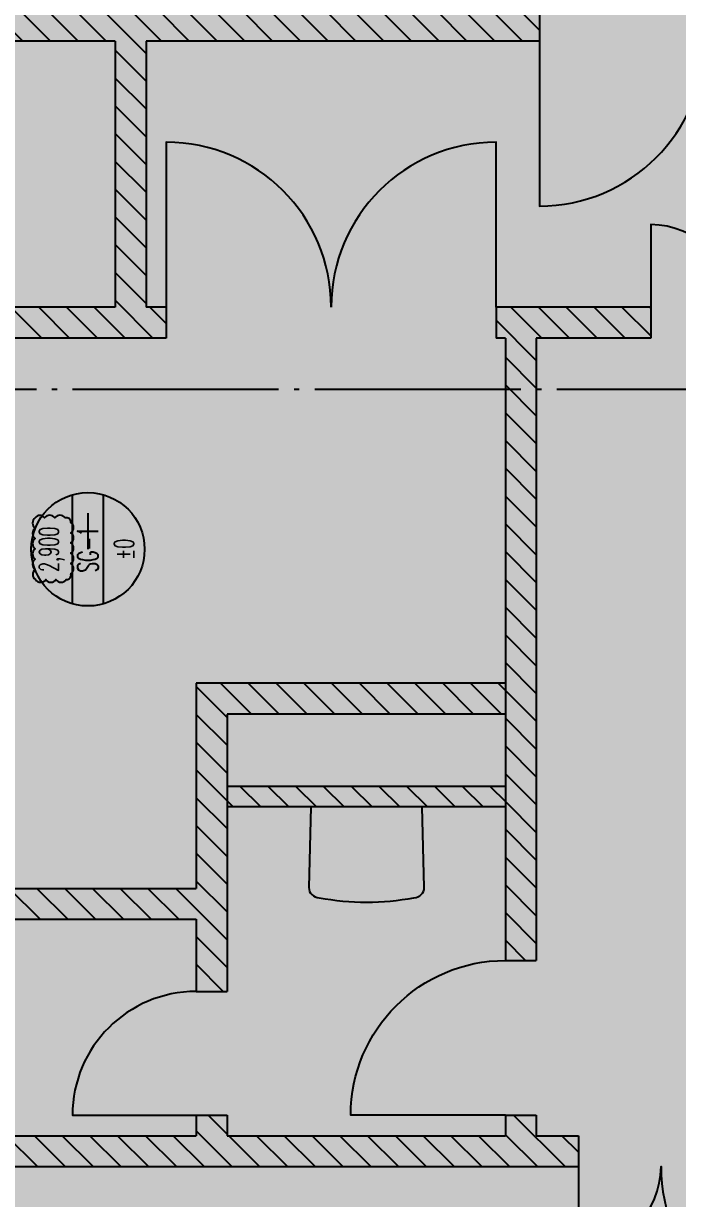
# Model space of a CAD drawing. Header units: millimetres. Extents: x -67913 to 128525, y -54442 to 63422.
# Drawn here: x 11788 to 14960, y 24226 to 29926 of the extents above; entities that cross this region are included whole.
import ezdxf
from ezdxf import colors
from ezdxf.entities.mleader import LeaderData, LeaderLine
from ezdxf.enums import TextEntityAlignment as Align
from ezdxf.math import Vec2, Vec3

# ---------------------------------------------------------------- set-up
doc = ezdxf.new("R2010")
doc.units = ezdxf.units.MM
doc.header["$LTSCALE"] = 500
doc.linetypes.add('AXIS', pattern=[2.35, 2, -0.15, 0.05, -0.15])
doc.layers.get('0').update_dxf_attribs({"plot": 0})
for name, color, linetype in [('020KijnSn', 1, 'AXIS'), ('143Hatch8', 5, 'Continuous'), ('143Solid8', 253, 'Continuous'), ('220Kabe9', 7, 'Continuous'), ('292Kigo', 8, 'Continuous'), ('330KattA9', 6, 'Continuous'), ('350Kigu', 4, 'Continuous'), ('391kigoHor', 10, 'Continuous')]:
    doc.layers.add(name, color=color, linetype=linetype)
doc.styles.get("Standard").update_dxf_attribs({"font": 'simplex.shx', "width": 0.7, "bigfont": 'extfont2.shx'})

# ---------------------------------------------------------------- blocks, each defined once
blk = doc.blocks.new('シンク')
for p, q in [((-270, 0), (-280, -390)), ((270, 0), (-270, 0)), ((280, -390), (270, 0))]:
    blk.add_line(p, q)
for centre, radius, start, end in [((-230, -390), 50, 180, 270), ((230, -390), 50, 270, 0), ((0, 761), 1222.9, 259.1591, 280.8409)]:
    blk.add_arc(centre, radius, start, end)
blk = doc.blocks.new('建具記号')
at = {"color": 0, "linetype": 'ByBlock', "lineweight": -2, "transparency": 16777216}
for p, q in [((-5.29, 1.5), (5.29, 1.5)), ((-5.29, -1.5), (5.29, -1.5))]:
    blk.add_line(p, q, dxfattribs=at)
at = {"color": 7, "linetype": 'ByBlock', "lineweight": -2, "transparency": 16777216}
blk.add_circle((0, 0), 5.5, dxfattribs=at)
at = {"color": 0, "linetype": 'ByBlock', "lineweight": -2, "transparency": 16777216, "width": 0.6}
for tag, height, p in [('建具寸法・高さH', 1.9, (0, 3.5)), ('建具番号', 2, (0, 0)), ('基準高さから建具下枠の上端までの高さ', 1.9, (0, -3.5)), ('特記事項（電気錠等）', 1.9, (0, -7))]:
    blk.add_attdef(tag, text='', height=height, dxfattribs=at).set_placement(p, align=Align.MIDDLE)

msp = doc.modelspace()

# ---------------------------------------------------------------- hatches: boundary and pattern name
at = {"layer": '143Hatch8', "linetype": 'Continuous'}
h = msp.add_hatch(dxfattribs=at)
h.set_pattern_fill('ANSI31', scale=30, angle=270)
h.paths.add_polyline_path([(22083.3761, 29840), (23198.7516, 30887.09), (23058.5, 31043), (23058.5, 31643), (23198.7516, 31797.91), (22083.3761, 32845), (17791.9571, 32845), (17658.5228, 32933.5793), (16603.0228, 33634.2643), (16603.0479, 33634.3001), (16500, 33702.0947), (15208.0429, 32845), (10923.1239, 32845), (9807.7484, 31797.91), (9948, 31643), (9948, 31043), (9807.7484, 30887.09), (10923.1239, 29840), (11230, 29840), (12232, 29840), (12232, 28550), (11380, 28550), (11380, 29840), (11230, 29840), (11230, 28550), (8275, 28550), (8275, 28400), (10550, 28400), (10550, 27765), (10700, 27765), (10700, 27775), (11375, 27775), (11375, 28400), (12480, 28400), (12480, 28550), (12382, 28550), (12382, 29840), (14290, 29840), (14290, 29990), (10982.5, 29990), (10050, 30865.4105), (10050, 31819.5895), (10982.5, 32695), (15400, 32695), (15400, 32850), (16500, 33580), (16544.5, 33550.685), (17600, 32850), (17600, 32695), (22024, 32695), (22956.5, 31819.5895), (22956.5, 30865.4105), (22024, 29990), (21479, 29990), (21179, 29990), (20879, 29990), (20579, 29990), (20279, 29990), (19929, 29990), (19929, 29840)])
h = msp.add_hatch(dxfattribs=at)
h.set_pattern_fill('ANSI31', scale=30, angle=270)
h.paths.add_polyline_path([(14275, 25380), (14275, 28400), (14830, 28400), (14830, 28550), (14080, 28550), (14080, 28400), (14125, 28400), (14125, 25380)])
h = msp.add_hatch(dxfattribs=at)
h.set_pattern_fill('ANSI31', scale=30, angle=270)
h.paths.add_polyline_path([(12775, 25230), (12775, 26125), (12775, 26225), (12775, 26575), (14125, 26575), (14125, 26725), (12625, 26725), (12625, 25730), (10700, 25730), (10700, 26985), (10550, 26985), (10550, 24380), (14480, 24380), (14480, 24530), (14275, 24530), (14275, 24630), (14125, 24630), (14125, 24530), (12775, 24530), (12775, 24630), (12625, 24630), (12625, 24530), (10700, 24530), (10700, 25580), (12625, 25580), (12625, 25230)])
h = msp.add_hatch(dxfattribs=at)
h.set_pattern_fill('ANSI31', scale=30, angle=270)
h.paths.add_polyline_path([(14125, 26125), (14125, 26225), (12775, 26225), (12775, 26125)])
at = {"layer": '143Solid8'}
h = msp.add_hatch(color=254, dxfattribs=at)
edge = h.paths.add_edge_path()
edge.add_line((10547.5, 11272.5), (10547.5, 28400))
edge.add_line((10547.5, 28400), (8275, 28400))
edge.add_line((8275, 28400), (8275, 28550))
edge.add_line((8275, 28550), (11230, 28550))
edge.add_line((11230, 28550), (11230, 29840))
edge.add_line((11230, 29840), (10923.1239, 29840))
edge.add_line((10923.1239, 29840), (9807.7484, 30887.09))
edge.add_line((9807.7484, 30887.09), (9948, 31043))
edge.add_line((9948, 31043), (9948, 31643))
edge.add_line((9948, 31643), (9807.7484, 31797.91))
edge.add_line((9807.7484, 31797.91), (10923.1239, 32845))
edge.add_line((10923.1239, 32845), (15208.0429, 32845))
edge.add_line((15208.0429, 32845), (16500, 33702.0947))
edge.add_line((16500, 33702.0947), (17791.9571, 32845))
edge.add_line((17791.9571, 32845), (22083.3761, 32845))
edge.add_line((22083.3761, 32845), (23198.7516, 31797.91))
edge.add_line((23198.7516, 31797.91), (23058.5, 31643))
edge.add_line((23058.5, 31643), (23058.5, 31043))
edge.add_line((23058.5, 31043), (23198.7516, 30887.09))
edge.add_line((23198.7516, 30887.09), (22083.3761, 29840))
edge.add_line((22083.3761, 29840), (16575, 29840))
edge.add_line((16575, 29840), (16575, 28550))
edge.add_line((16575, 28550), (24750, 28550))
edge.add_line((24750, 28550), (24750, 28400))
edge.add_line((24750, 28400), (24550, 28400))
edge.add_line((24550, 28400), (24550, 27778))
edge.add_line((24550, 27778), (22450, 27778))
edge.add_line((22450, 27778), (22450, 27775))
edge.add_line((22450, 27775), (22290, 27775))
edge.add_line((22290, 27775), (22290, 27025))
edge.add_line((22290, 27025), (22450, 27025))
edge.add_line((22450, 27025), (22450, 20250))
edge.add_line((22450, 20250), (22550, 20250))
edge.add_line((22550, 20250), (22750, 20050))
edge.add_line((22750, 20050), (22750, 11450))
edge.add_line((22750, 11450), (22550, 11250))
edge.add_line((22550, 11250), (22450, 11250))
edge.add_line((22450, 11250), (21700, 11250))
edge.add_line((21700, 11250), (21700, 10624.9989))
edge.add_arc((21050, 10624.9989), 650, 270, 360, ccw=False)
edge.add_line((21050, 9974.9989), (18999, 9974.9989))
edge.add_line((18999, 9974.9989), (18999, 9825))
edge.add_line((18999, 9825), (18001, 9825))
edge.add_line((18001, 9825), (18001, 9975))
edge.add_line((18001, 9975), (16999, 9975))
edge.add_line((16999, 9975), (16999, 9825))
edge.add_line((16999, 9825), (16001, 9825))
edge.add_line((16001, 9825), (16001, 9975))
edge.add_line((16001, 9975), (14999, 9975))
edge.add_line((14999, 9975), (14999, 9825))
edge.add_line((14999, 9825), (14001, 9825))
edge.add_line((14001, 9825), (14001, 9974.9983))
edge.add_line((14001, 9974.9983), (11949.9993, 9975))
edge.add_arc((11950, 10625), 650, 179.9998989, 269.9999359, ccw=False)
edge.add_line((11300, 10625.0011), (11300, 11272.5))
edge.add_line((11300, 11272.5), (10547.5, 11272.5))

# ---------------------------------------------------------------- linework, layer by layer
at = {"layer": '020KijnSn'}
msp.add_line((37700, 28150), (-4700, 28150), dxfattribs=at)
at = {"layer": '220Kabe9'}
for p, q in [((14290, 29990), (14290, 29840)), ((12232, 29840), (11380, 29840)), ((12232, 29840), (12232, 28550)), ((12382, 29840), (12382, 28550)), ((14290, 29840), (12382, 29840)), ((12232, 28550), (11380, 28550)), ((12480, 28550), (12382, 28550)), ((12480, 28550), (12480, 28400)), ((14830, 28550), (14080, 28550)), ((14080, 28550), (14080, 28400)), ((14830, 28550), (14830, 28400)), ((12480, 28400), (11375, 28400)), ((14125, 28400), (14080, 28400)), ((14125, 28400), (14125, 25380)), ((14830, 28400), (14275, 28400)), ((14275, 28400), (14275, 25380)), ((12625, 26725), (12625, 25730)), ((14125, 26725), (12625, 26725)), ((12775, 26575), (12775, 25230)), ((14125, 26575), (12775, 26575)), ((14125, 26225), (12775, 26225)), ((14125, 26125), (12775, 26125)), ((10700, 25730), (12625, 25730)), ((10700, 25580), (12625, 25580)), ((12625, 25580), (12625, 25230)), ((14125, 25380), (14275, 25380)), ((12625, 25230), (12775, 25230)), ((12625, 24630), (12775, 24630)), ((12625, 24630), (12625, 24530)), ((12775, 24630), (12775, 24530)), ((14125, 24630), (14275, 24630)), ((14125, 24630), (14125, 24530)), ((14275, 24630), (14275, 24530)), ((10700, 24530), (12625, 24530)), ((12775, 24530), (14125, 24530)), ((14275, 24530), (14480, 24530)), ((14480, 24530), (14480, 24380)), ((10550, 24380), (14480, 24380))]:
    msp.add_line(p, q, dxfattribs=at)
at = {"layer": '330KattA9'}
for points in [[(14290, 29840), (14290, 29040, 0.414213562), (15090, 29840)], [(13280, 28550, 0.414213562), (12480, 29350), (12480, 28550)], [(14080, 28550), (14080, 29350, 0.414213562), (13280, 28550)], [(16030, 28550), (16030, 29350, 0.414213562), (15230, 28550, 0.414213562), (14830, 28950), (14830, 28550)], [(14125, 24630), (13375, 24630, -0.414213562), (14125, 25380)], [(12625, 25230, 0.414213562), (12025, 24630), (12625, 24630)], [(14480, 24380), (14480, 23980, 0.414213562), (14880, 24380, 0.414213562), (15680, 23580), (15680, 24380)]]:
    msp.add_lwpolyline(points, format="xyb", dxfattribs=at)
at = {"layer": '391kigoHor'}
msp.add_lwpolyline([(11844.561, 27527.4203, 0.52056705), (11844.561, 27477.4203, 0.52056705), (11844.561, 27427.4203, 0.52056705), (11844.561, 27377.4203, 0.52056705), (11844.561, 27327.4203, 0.52056705), (11844.561, 27277.4203, 0.52056705), (11845.1056, 27227.9649, 0.52056705), (11895.1056, 27227.9649, 0.52056705), (11945.1056, 27227.9649, 0.52056705), (11995.1056, 27227.9649, 0.52056705), (12017.4517, 27255.6188, 0.52056705), (12017.4517, 27305.6188, 0.52056705), (12017.4517, 27355.6188, 0.52056705), (12017.4517, 27405.6188, 0.52056705), (12017.4517, 27455.6188, 0.52056705), (12017.4517, 27505.6188, 0.52056705), (11989.2532, 27527.4203, 0.52056705), (11939.2532, 27527.4203, 0.52056705), (11889.2532, 27527.4203, 0.52056705)], format="xyb", close=True, dxfattribs=at)

# ---------------------------------------------------------------- block references
at = {"layer": '350Kigu'}
msp.add_blockref('シンク', (13451.5312, 26124.9092), dxfattribs=at)

# ---------------------------------------------------------------- leaders
at = {"layer": '292Kigo'}
ml = msp.add_multileader_block('Standard', dxfattribs=at)
ml.set_content('建具記号', color=256, scale=50)
ml.set_attribute('建具寸法・高さH', '2,150', width=0)
ml.set_attribute('建具番号', '既ALD-1', width=0)
ml.set_attribute('基準高さから建具下枠の上端までの高さ', '±0', width=0)
ml.set_attribute('特記事項（電気錠等）', '', width=0)
ml.set_leader_properties()
ml.build(insert=Vec2(0, 0))
ml.multileader.update_dxf_attribs({"has_dogleg": 0, "dogleg_length": 2, "arrow_head_size": 100, "block_connection_type": 1})
ctx = ml.context
ctx.base_point, ctx.char_height, ctx.arrow_head_size, ctx.landing_gap_size, ctx.plane_origin, ctx.plane_x_axis, ctx.plane_y_axis = Vec3(84209.6088, 29625), 125, 100, 100, Vec3(84209.6088, 26375), Vec3(0, 1), Vec3(-1, 0)
ctx.attachment_type = 1
notes = []
notes.append((ctx, [(0, (0, 0, 0), (0, 0), (1, 0), 1, [])]))
ctx.block.insert, ctx.block.rotation = Vec3(84209.6088, 29625), 1.570796327
ml = msp.add_multileader_block('Standard', dxfattribs=at)
ml.set_content('建具記号', color=256, scale=50)
ml.set_attribute('建具寸法・高さH', '2,900', width=0)
ml.set_attribute('建具番号', 'SG-1', width=0)
ml.set_attribute('基準高さから建具下枠の上端までの高さ', '%%P0', width=0)
ml.set_attribute('特記事項（電気錠等）', '', width=0)
ml.set_leader_properties()
ml.build(insert=Vec2(0, 0))
ml.multileader.update_dxf_attribs({"has_dogleg": 0, "dogleg_length": 2, "arrow_head_size": 100, "block_connection_type": 1})
ctx = ml.context
ctx.base_point, ctx.char_height, ctx.arrow_head_size, ctx.landing_gap_size, ctx.plane_origin, ctx.plane_x_axis, ctx.plane_y_axis = Vec3(12100, 27375), 125, 100, 100, Vec3(12100, 24016.5), Vec3(0, 1), Vec3(-1, 0)
ctx.attachment_type = 1
notes.append((ctx, [(0, (1, 1, 0), (12100, 27475), (0, -1), 100, [(0, [(12100, 27650)], 0, [])])]))
ctx.block.insert, ctx.block.rotation = Vec3(12100, 27375), 1.570796327
for ctx, leaders in notes:
    for number, flags, end, landing, length, lines in leaders:
        leader = LeaderData()
        leader.index, (leader.has_last_leader_line, leader.has_dogleg_vector, leader.attachment_direction) = number, flags
        leader.last_leader_point, leader.dogleg_vector, leader.dogleg_length = Vec3(end), Vec3(landing), length
        for number, points, colour, breaks in lines:
            line = LeaderLine()
            line.index, line.vertices, line.color, line.breaks = number, Vec3.list(points), colors.encode_raw_color(colour), breaks
            leader.lines.append(line)
        ctx.leaders.append(leader)

doc.saveas('drawing.dxf')
